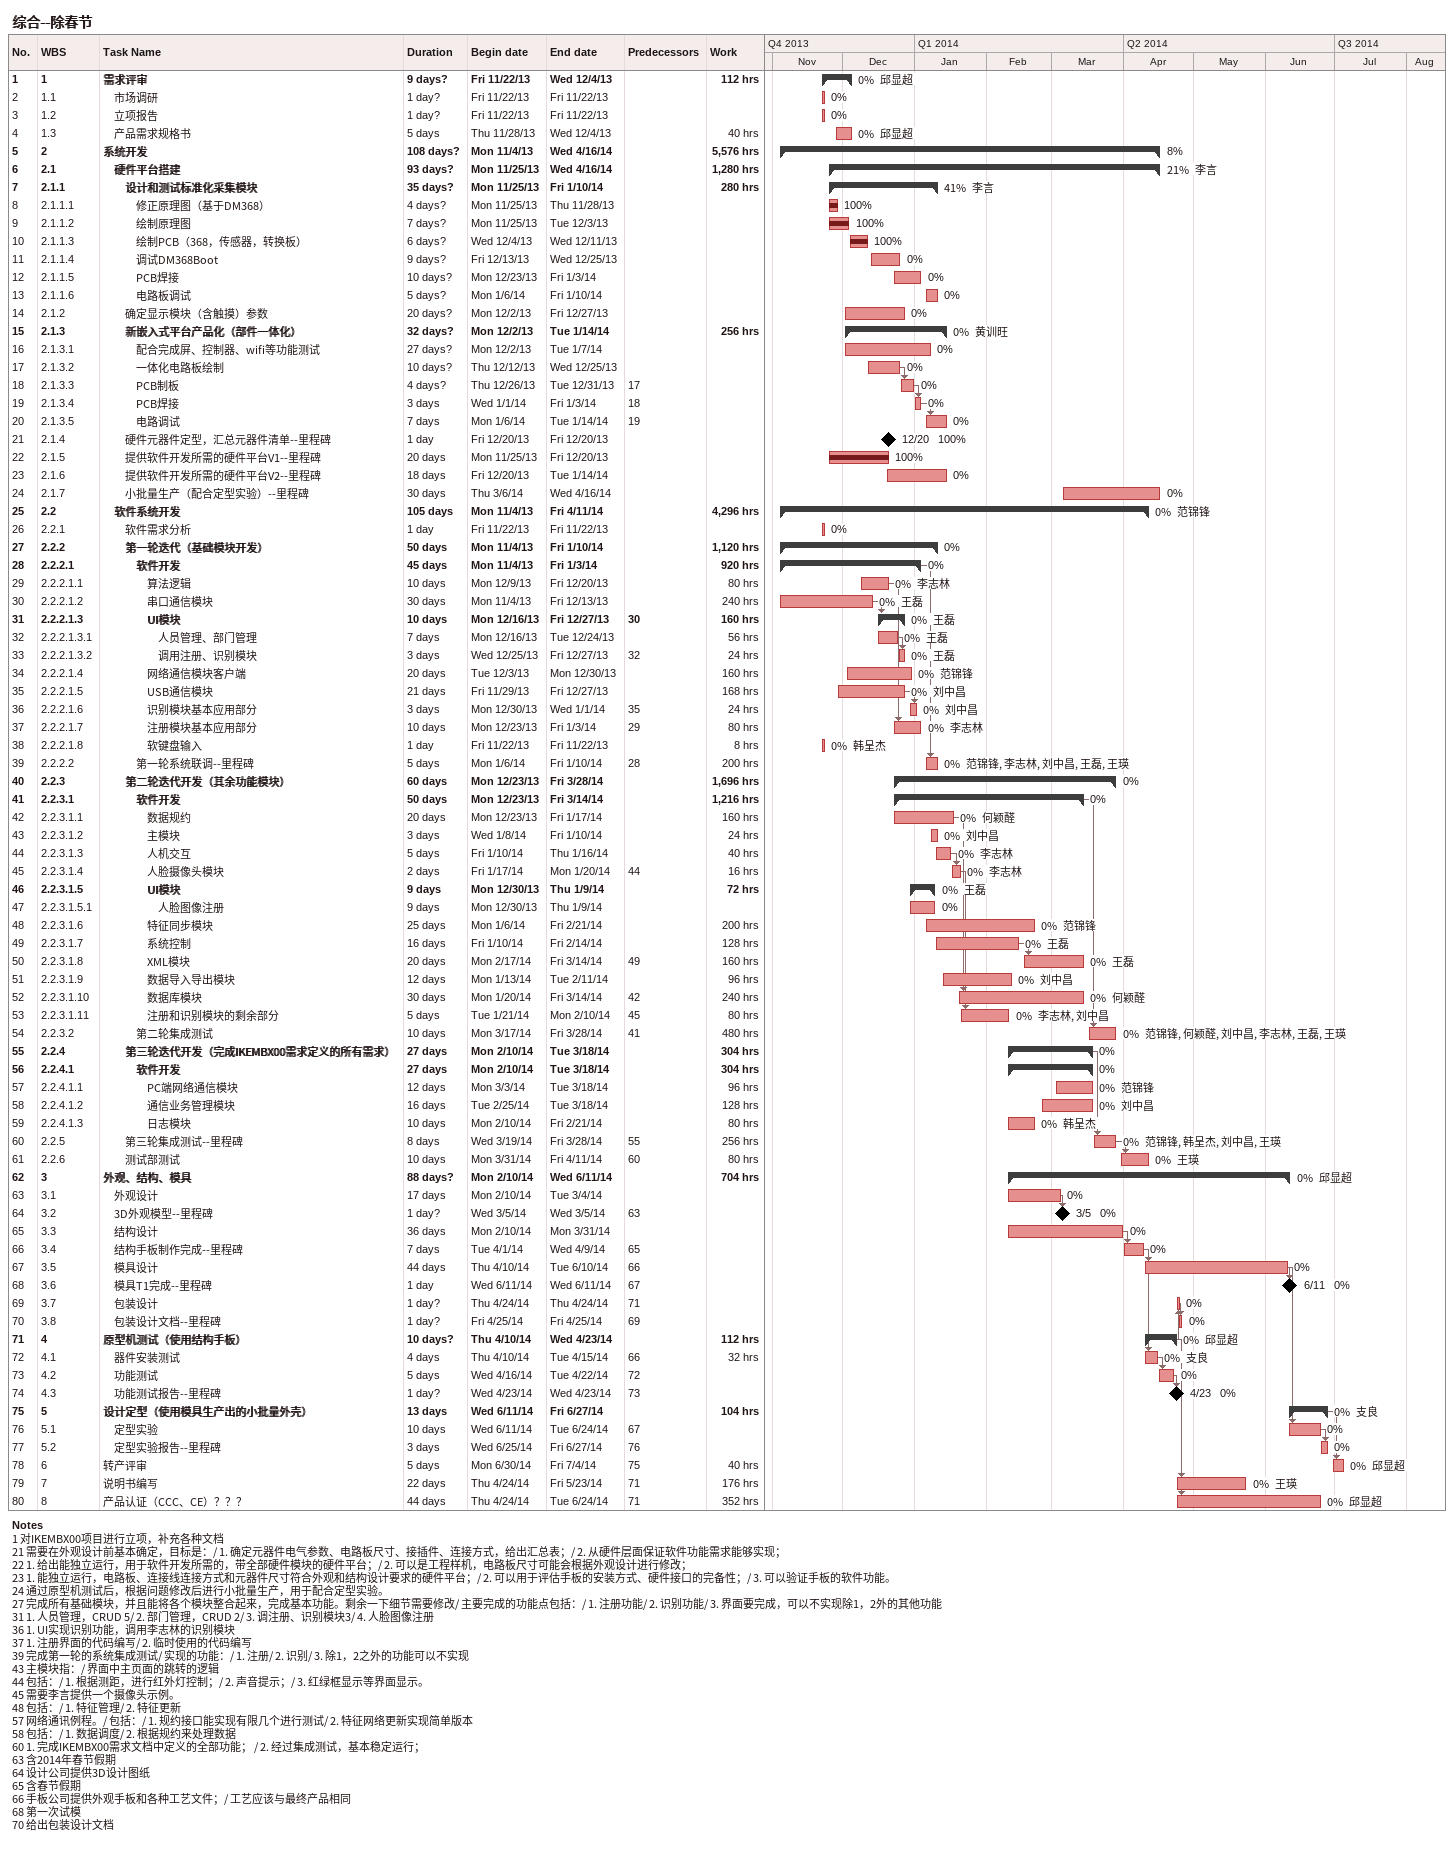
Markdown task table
综合--除春节

| ID | WBS | Task | Duration | Start | Finish | Predecessors | Resources | % complete | Work (h) |
|---|---|---|---|---|---|---|---|---|---|
| 1 | 1 | **需求评审** | 9d? | 2013-11-22 | 2013-12-04 |  | 邱显超 | 0 | 112 |
| 2 | 1.1 | 市场调研 | 1d? | 2013-11-22 | 2013-11-22 |  |  | 0 |  |
| 3 | 1.2 | 立项报告 | 1d? | 2013-11-22 | 2013-11-22 |  |  | 0 |  |
| 4 | 1.3 | 产品需求规格书 | 5d | 2013-11-28 | 2013-12-04 |  | 邱显超 | 0 | 40 |
| 5 | 2 | **系统开发** | 108d? | 2013-11-04 | 2014-04-16 |  |  | 8 | 5576 |
| 6 | 2.1 | **硬件平台搭建** | 93d? | 2013-11-25 | 2014-04-16 |  | 李言 | 21 | 1280 |
| 7 | 2.1.1 | **设计和测试标准化采集模块** | 35d? | 2013-11-25 | 2014-01-10 |  | 李言 | 41 | 280 |
| 8 | 2.1.1.1 | 修正原理图（基于DM368） | 4d? | 2013-11-25 | 2013-11-28 |  |  | 100 |  |
| 9 | 2.1.1.2 | 绘制原理图 | 7d? | 2013-11-25 | 2013-12-03 |  |  | 100 |  |
| 10 | 2.1.1.3 | 绘制PCB（368，传感器，转换板） | 6d? | 2013-12-04 | 2013-12-11 |  |  | 100 |  |
| 11 | 2.1.1.4 | 调试DM368Boot | 9d? | 2013-12-13 | 2013-12-25 |  |  | 0 |  |
| 12 | 2.1.1.5 | PCB焊接 | 10d? | 2013-12-23 | 2014-01-03 |  |  | 0 |  |
| 13 | 2.1.1.6 | 电路板调试 | 5d? | 2014-01-06 | 2014-01-10 |  |  | 0 |  |
| 14 | 2.1.2 | 确定显示模块（含触摸）参数 | 20d? | 2013-12-02 | 2013-12-27 |  |  | 0 |  |
| 15 | 2.1.3 | **新嵌入式平台产品化（部件一体化）** | 32d? | 2013-12-02 | 2014-01-14 |  | 黄训旺 | 0 | 256 |
| 16 | 2.1.3.1 | 配合完成屏、控制器、wifi等功能测试 | 27d? | 2013-12-02 | 2014-01-07 |  |  | 0 |  |
| 17 | 2.1.3.2 | 一体化电路板绘制 | 10d? | 2013-12-12 | 2013-12-25 |  |  | 0 |  |
| 18 | 2.1.3.3 | PCB制板 | 4d? | 2013-12-26 | 2013-12-31 | 17 |  | 0 |  |
| 19 | 2.1.3.4 | PCB焊接 | 3d | 2014-01-01 | 2014-01-03 | 18 |  | 0 |  |
| 20 | 2.1.3.5 | 电路调试 | 7d | 2014-01-06 | 2014-01-14 | 19 |  | 0 |  |
| 21 | 2.1.4 | 硬件元器件定型，汇总元器件清单--里程碑 | 1d | 2013-12-20 | 2013-12-20 |  |  | 100 |  |
| 22 | 2.1.5 | 提供软件开发所需的硬件平台V1--里程碑 | 20d | 2013-11-25 | 2013-12-20 |  |  | 100 |  |
| 23 | 2.1.6 | 提供软件开发所需的硬件平台V2--里程碑 | 18d | 2013-12-20 | 2014-01-14 |  |  | 0 |  |
| 24 | 2.1.7 | 小批量生产（配合定型实验）--里程碑 | 30d | 2014-03-06 | 2014-04-16 |  |  | 0 |  |
| 25 | 2.2 | **软件系统开发** | 105d | 2013-11-04 | 2014-04-11 |  | 范锦锋 | 0 | 4296 |
| 26 | 2.2.1 | 软件需求分析 | 1d | 2013-11-22 | 2013-11-22 |  |  | 0 |  |
| 27 | 2.2.2 | **第一轮迭代（基础模块开发）** | 50d | 2013-11-04 | 2014-01-10 |  |  | 0 | 1120 |
| 28 | 2.2.2.1 | **软件开发** | 45d | 2013-11-04 | 2014-01-03 |  |  | 0 | 920 |
| 29 | 2.2.2.1.1 | 算法逻辑 | 10d | 2013-12-09 | 2013-12-20 |  | 李志林 | 0 | 80 |
| 30 | 2.2.2.1.2 | 串口通信模块 | 30d | 2013-11-04 | 2013-12-13 |  | 王磊 | 0 | 240 |
| 31 | 2.2.2.1.3 | **UI模块** | 10d | 2013-12-16 | 2013-12-27 | 30 | 王磊 | 0 | 160 |
| 32 | 2.2.2.1.3.1 | 人员管理、部门管理 | 7d | 2013-12-16 | 2013-12-24 |  | 王磊 | 0 | 56 |
| 33 | 2.2.2.1.3.2 | 调用注册、识别模块 | 3d | 2013-12-25 | 2013-12-27 | 32 | 王磊 | 0 | 24 |
| 34 | 2.2.2.1.4 | 网络通信模块客户端 | 20d | 2013-12-03 | 2013-12-30 |  | 范锦锋 | 0 | 160 |
| 35 | 2.2.2.1.5 | USB通信模块 | 21d | 2013-11-29 | 2013-12-27 |  | 刘中昌 | 0 | 168 |
| 36 | 2.2.2.1.6 | 识别模块基本应用部分 | 3d | 2013-12-30 | 2014-01-01 | 35 | 刘中昌 | 0 | 24 |
| 37 | 2.2.2.1.7 | 注册模块基本应用部分 | 10d | 2013-12-23 | 2014-01-03 | 29 | 李志林 | 0 | 80 |
| 38 | 2.2.2.1.8 | 软键盘输入 | 1d | 2013-11-22 | 2013-11-22 |  | 韩呈杰 | 0 | 8 |
| 39 | 2.2.2.2 | 第一轮系统联调--里程碑 | 5d | 2014-01-06 | 2014-01-10 | 28 | 范锦锋, 李志林, 刘中昌, 王磊, 王瑛 | 0 | 200 |
| 40 | 2.2.3 | **第二轮迭代开发（其余功能模块）** | 60d | 2013-12-23 | 2014-03-28 |  |  | 0 | 1696 |
| 41 | 2.2.3.1 | **软件开发** | 50d | 2013-12-23 | 2014-03-14 |  |  | 0 | 1216 |
| 42 | 2.2.3.1.1 | 数据规约 | 20d | 2013-12-23 | 2014-01-17 |  | 何颖醛 | 0 | 160 |
| 43 | 2.2.3.1.2 | 主模块 | 3d | 2014-01-08 | 2014-01-10 |  | 刘中昌 | 0 | 24 |
| 44 | 2.2.3.1.3 | 人机交互 | 5d | 2014-01-10 | 2014-01-16 |  | 李志林 | 0 | 40 |
| 45 | 2.2.3.1.4 | 人脸摄像头模块 | 2d | 2014-01-17 | 2014-01-20 | 44 | 李志林 | 0 | 16 |
| 46 | 2.2.3.1.5 | **UI模块** | 9d | 2013-12-30 | 2014-01-09 |  | 王磊 | 0 | 72 |
| 47 | 2.2.3.1.5.1 | 人脸图像注册 | 9d | 2013-12-30 | 2014-01-09 |  |  | 0 |  |
| 48 | 2.2.3.1.6 | 特征同步模块 | 25d | 2014-01-06 | 2014-02-21 |  | 范锦锋 | 0 | 200 |
| 49 | 2.2.3.1.7 | 系统控制 | 16d | 2014-01-10 | 2014-02-14 |  | 王磊 | 0 | 128 |
| 50 | 2.2.3.1.8 | XML模块 | 20d | 2014-02-17 | 2014-03-14 | 49 | 王磊 | 0 | 160 |
| 51 | 2.2.3.1.9 | 数据导入导出模块 | 12d | 2014-01-13 | 2014-02-11 |  | 刘中昌 | 0 | 96 |
| 52 | 2.2.3.1.10 | 数据库模块 | 30d | 2014-01-20 | 2014-03-14 | 42 | 何颖醛 | 0 | 240 |
| 53 | 2.2.3.1.11 | 注册和识别模块的剩余部分 | 5d | 2014-01-21 | 2014-02-10 | 45 | 李志林, 刘中昌 | 0 | 80 |
| 54 | 2.2.3.2 | 第二轮集成测试 | 10d | 2014-03-17 | 2014-03-28 | 41 | 范锦锋, 何颖醛, 刘中昌, 李志林, 王磊, 王瑛 | 0 | 480 |
| 55 | 2.2.4 | **第三轮迭代开发（完成IKEMBX00需求定义的所有需求）** | 27d | 2014-02-10 | 2014-03-18 |  |  | 0 | 304 |
| 56 | 2.2.4.1 | **软件开发** | 27d | 2014-02-10 | 2014-03-18 |  |  | 0 | 304 |
| 57 | 2.2.4.1.1 | PC端网络通信模块 | 12d | 2014-03-03 | 2014-03-18 |  | 范锦锋 | 0 | 96 |
| 58 | 2.2.4.1.2 | 通信业务管理模块 | 16d | 2014-02-25 | 2014-03-18 |  | 刘中昌 | 0 | 128 |
| 59 | 2.2.4.1.3 | 日志模块 | 10d | 2014-02-10 | 2014-02-21 |  | 韩呈杰 | 0 | 80 |
| 60 | 2.2.5 | 第三轮集成测试--里程碑 | 8d | 2014-03-19 | 2014-03-28 | 55 | 范锦锋, 韩呈杰, 刘中昌, 王瑛 | 0 | 256 |
| 61 | 2.2.6 | 测试部测试 | 10d | 2014-03-31 | 2014-04-11 | 60 | 王瑛 | 0 | 80 |
| 62 | 3 | **外观、结构、模具** | 88d? | 2014-02-10 | 2014-06-11 |  | 邱显超 | 0 | 704 |
| 63 | 3.1 | 外观设计 | 17d | 2014-02-10 | 2014-03-04 |  |  | 0 |  |
| 64 | 3.2 | 3D外观模型--里程碑 | 1d? | 2014-03-05 | 2014-03-05 | 63 |  | 0 |  |
| 65 | 3.3 | 结构设计 | 36d | 2014-02-10 | 2014-03-31 |  |  | 0 |  |
| 66 | 3.4 | 结构手板制作完成--里程碑 | 7d | 2014-04-01 | 2014-04-09 | 65 |  | 0 |  |
| 67 | 3.5 | 模具设计 | 44d | 2014-04-10 | 2014-06-10 | 66 |  | 0 |  |
| 68 | 3.6 | 模具T1完成--里程碑 | 1d | 2014-06-11 | 2014-06-11 | 67 |  | 0 |  |
| 69 | 3.7 | 包装设计 | 1d? | 2014-04-24 | 2014-04-24 | 71 |  | 0 |  |
| 70 | 3.8 | 包装设计文档--里程碑 | 1d? | 2014-04-25 | 2014-04-25 | 69 |  | 0 |  |
| 71 | 4 | **原型机测试（使用结构手板）** | 10d? | 2014-04-10 | 2014-04-23 |  | 邱显超 | 0 | 112 |
| 72 | 4.1 | 器件安装测试 | 4d | 2014-04-10 | 2014-04-15 | 66 | 支良 | 0 | 32 |
| 73 | 4.2 | 功能测试 | 5d | 2014-04-16 | 2014-04-22 | 72 |  | 0 |  |
| 74 | 4.3 | 功能测试报告--里程碑 | 1d? | 2014-04-23 | 2014-04-23 | 73 |  | 0 |  |
| 75 | 5 | **设计定型（使用模具生产出的小批量外壳）** | 13d | 2014-06-11 | 2014-06-27 |  | 支良 | 0 | 104 |
| 76 | 5.1 | 定型实验 | 10d | 2014-06-11 | 2014-06-24 | 67 |  | 0 |  |
| 77 | 5.2 | 定型实验报告--里程碑 | 3d | 2014-06-25 | 2014-06-27 | 76 |  | 0 |  |
| 78 | 6 | 转产评审 | 5d | 2014-06-30 | 2014-07-04 | 75 | 邱显超 | 0 | 40 |
| 79 | 7 | 说明书编写 | 22d | 2014-04-24 | 2014-05-23 | 71 | 王瑛 | 0 | 176 |
| 80 | 8 | 产品认证（CCC、CE）？？？ | 44d | 2014-04-24 | 2014-06-24 | 71 | 邱显超 | 0 | 352 |

Notes
- 1: 对IKEMBX00项目进行立项，补充各种文档
- 21: 需要在外观设计前基本确定，目标是： / 1. 确定元器件电气参数、电路板尺寸、接插件、连接方式，给出汇总表； / 2. 从硬件层面保证软件功能需求能够实现；
- 22: 1. 给出能独立运行，用于软件开发所需的，带全部硬件模块的硬件平台； / 2. 可以是工程样机，电路板尺寸可能会根据外观设计进行修改；
- 23: 1. 能独立运行，电路板、连接线连接方式和元器件尺寸符合外观和结构设计要求的硬件平台； / 2. 可以用于评估手板的安装方式、硬件接口的完备性； / 3. 可以验证手板的软件功能。
- 24: 通过原型机测试后，根据问题修改后进行小批量生产，用于配合定型实验。
- 27: 完成所有基础模块，并且能将各个模块整合起来，完成基本功能。剩余一下细节需要修改 / 主要完成的功能点包括： / 1. 注册功能 / 2. 识别功能 / 3. 界面要完成，可以不实现除1，2外的其他功能
- 31: 1. 人员管理，CRUD 5/ 2. 部门管理，CRUD 2/ 3. 调注册、识别模块 3/ 4. 人脸图像注册
- 36: 1. UI实现识别功能，调用李志林的识别模块
- 37: 1. 注册界面的代码编写 / 2. 临时使用的代码编写
- 39: 完成第一轮的系统集成测试 / 实现的功能： / 1. 注册 / 2. 识别 / 3. 除1，2之外的功能可以不实现
- 43: 主模块指： / 界面中主页面的跳转的逻辑
- 44: 包括： / 1. 根据测距，进行红外灯控制； / 2. 声音提示； / 3. 红绿框显示等界面显示。
- 45: 需要李言提供一个摄像头示例。
- 48: 包括： / 1. 特征管理 / 2. 特征更新
- 57: 网络通讯例程。 / 包括： / 1. 规约接口能实现有限几个进行测试 / 2. 特征网络更新实现简单版本
- 58: 包括： / 1. 数据调度 / 2. 根据规约来处理数据
- 60: 1. 完成IKEMBX00需求文档中定义的全部功能； / 2. 经过集成测试，基本稳定运行；
- 63: 含2014年春节假期
- 64: 设计公司提供3D设计图纸
- 65: 含春节假期
- 66: 手板公司提供外观手板和各种工艺文件； / 工艺应该与最终产品相同
- 68: 第一次试模
- 70: 给出包装设计文档
